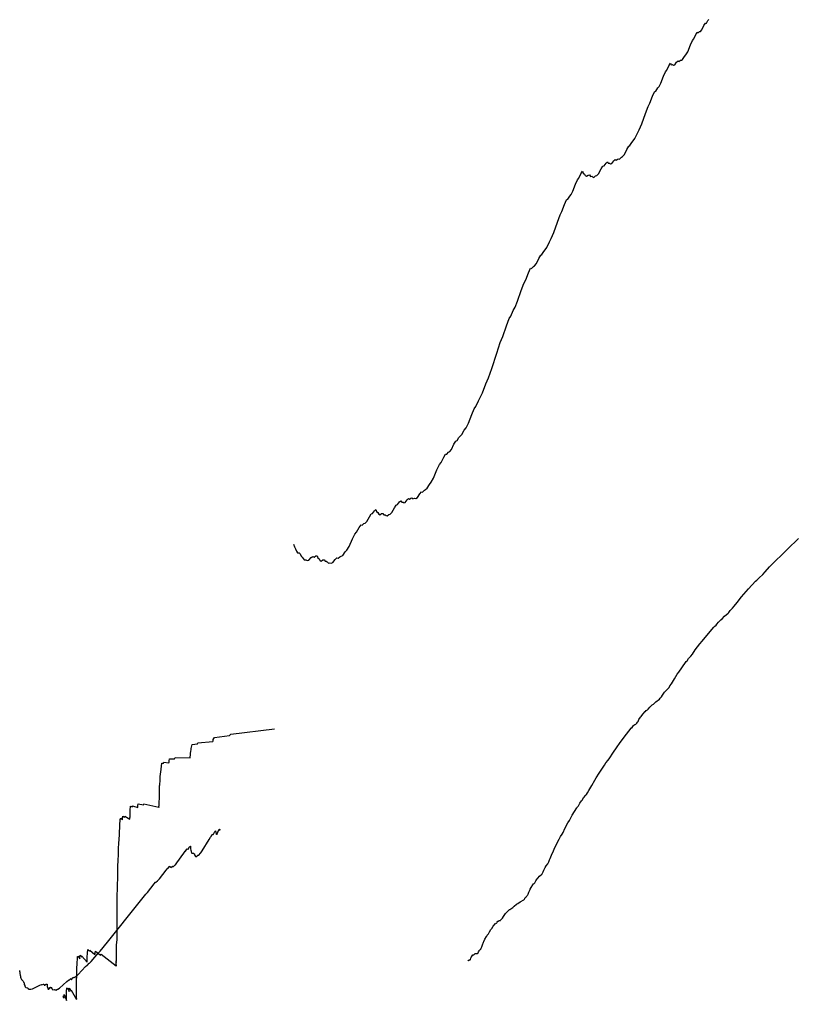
# Model space of a CAD drawing. Header units: metres. Extents: x 0 to 1, y 0 to 1.
# Drawn here: x 0.5624 to 0.6785, y -0.0021 to 0.1442 of the extents above; entities that cross this region are included whole.
import ezdxf

# ---------------------------------------------------------------- set-up
doc = ezdxf.new("R2010")
doc.units = ezdxf.units.M

msp = doc.modelspace()

# ---------------------------------------------------------------- linework, layer by layer
at = {"layer": '2', "color": 0}
for p, q in [((0.664433, 0.143314), (0.664653, 0.143675)), ((0.664653, 0.143675), (0.664805, 0.143704)), ((0.664805, 0.143704), (0.665024, 0.144059)), ((0.665024, 0.144059), (0.665187, 0.144213)), ((0.662919, 0.14133), (0.663215, 0.141972)), ((0.663215, 0.141972), (0.663434, 0.142339)), ((0.663434, 0.142339), (0.663576, 0.142248)), ((0.663576, 0.142248), (0.663781, 0.142432)), ((0.663781, 0.142432), (0.663933, 0.142457)), ((0.663933, 0.142457), (0.664138, 0.14268)), ((0.664138, 0.14268), (0.664433, 0.143314)), ((0.66202, 0.139431), (0.662419, 0.140454)), ((0.662419, 0.140454), (0.662715, 0.141102)), ((0.662715, 0.141102), (0.662919, 0.14133)), ((0.661744, 0.138941), (0.66202, 0.139431)), ((0.659217, 0.137326), (0.659436, 0.137699)), ((0.659436, 0.137699), (0.659569, 0.137494)), ((0.659569, 0.137494), (0.65976, 0.137513)), ((0.65976, 0.137513), (0.659902, 0.137418)), ((0.660093, 0.137476), (0.660369, 0.137874)), ((0.660369, 0.137874), (0.660574, 0.138059)), ((0.660574, 0.138059), (0.660716, 0.137966)), ((0.660716, 0.137966), (0.66092, 0.138146)), ((0.66092, 0.138146), (0.661072, 0.138169)), ((0.661072, 0.138169), (0.661264, 0.138264)), ((0.661264, 0.138264), (0.66154, 0.138716)), ((0.66154, 0.138716), (0.661744, 0.138941)), ((0.658421, 0.135785), (0.658716, 0.136442)), ((0.658716, 0.136442), (0.658921, 0.136675)), ((0.658921, 0.136675), (0.659217, 0.137326)), ((0.659902, 0.137418), (0.660093, 0.137476)), ((0.657746, 0.134254), (0.658022, 0.134752)), ((0.658022, 0.134752), (0.658421, 0.135785)), ((0.656779, 0.132801), (0.657074, 0.133464)), ((0.657074, 0.133464), (0.657265, 0.133564)), ((0.657265, 0.133564), (0.657541, 0.134023)), ((0.657541, 0.134023), (0.657746, 0.134254)), ((0.656104, 0.131256), (0.65638, 0.13176)), ((0.65638, 0.13176), (0.656779, 0.132801)), ((0.655169, 0.12865), (0.655706, 0.13021)), ((0.655706, 0.13021), (0.656104, 0.131256)), ((0.654149, 0.126463), (0.654521, 0.127287)), ((0.654521, 0.127287), (0.654797, 0.127788)), ((0.654797, 0.127788), (0.655169, 0.12865)), ((0.65341, 0.125427), (0.653686, 0.125882)), ((0.653686, 0.125882), (0.653891, 0.12611)), ((0.653891, 0.12611), (0.654149, 0.126463)), ((0.652571, 0.124097), (0.652943, 0.124867)), ((0.652943, 0.124867), (0.653219, 0.125329)), ((0.653219, 0.125329), (0.65341, 0.125427)), ((0.649844, 0.122804), (0.650049, 0.122992)), ((0.650049, 0.122992), (0.650182, 0.122785)), ((0.650706, 0.122758), (0.650982, 0.123151)), ((0.650982, 0.123151), (0.651187, 0.123333)), ((0.651187, 0.123333), (0.651329, 0.123238)), ((0.651329, 0.123238), (0.651534, 0.123414)), ((0.651534, 0.123414), (0.651686, 0.123435)), ((0.651686, 0.123435), (0.651864, 0.123409)), ((0.651864, 0.123409), (0.652122, 0.123686)), ((0.652122, 0.123686), (0.652313, 0.123781)), ((0.652313, 0.123781), (0.652571, 0.124097)), ((0.646097, 0.121235), (0.646316, 0.121615)), ((0.646316, 0.121615), (0.64644, 0.121302)), ((0.648729, 0.121238), (0.649101, 0.121935)), ((0.649101, 0.121935), (0.649377, 0.122342)), ((0.649377, 0.122342), (0.649568, 0.122402)), ((0.649568, 0.122402), (0.649844, 0.122804)), ((0.650182, 0.122785), (0.650373, 0.122801)), ((0.650373, 0.122801), (0.650515, 0.122703)), ((0.650515, 0.122703), (0.650706, 0.122758)), ((0.645301, 0.119673), (0.645596, 0.120337)), ((0.645596, 0.120337), (0.645801, 0.120576)), ((0.645801, 0.120576), (0.646097, 0.121235)), ((0.64644, 0.121302), (0.646618, 0.121165)), ((0.646618, 0.121165), (0.646751, 0.120953)), ((0.646751, 0.120953), (0.646929, 0.120855)), ((0.646929, 0.120855), (0.647187, 0.121028)), ((0.647187, 0.121028), (0.647378, 0.121047)), ((0.647378, 0.121047), (0.647511, 0.120838)), ((0.647511, 0.120838), (0.647702, 0.12085)), ((0.647702, 0.12085), (0.647844, 0.120749)), ((0.647844, 0.120749), (0.648022, 0.120688)), ((0.648022, 0.120688), (0.64828, 0.120915)), ((0.64828, 0.120915), (0.648471, 0.120973)), ((0.648471, 0.120973), (0.648729, 0.121238)), ((0.644626, 0.118123), (0.644902, 0.118628)), ((0.644902, 0.118628), (0.645301, 0.119673)), ((0.643658, 0.116643), (0.643954, 0.117314)), ((0.643954, 0.117314), (0.644145, 0.117419)), ((0.644145, 0.117419), (0.644421, 0.117886)), ((0.644421, 0.117886), (0.644626, 0.118123)), ((0.642984, 0.115079), (0.64326, 0.115591)), ((0.64326, 0.115591), (0.643658, 0.116643)), ((0.642586, 0.114021), (0.642984, 0.115079)), ((0.642049, 0.112447), (0.642586, 0.114021)), ((0.6414, 0.111066), (0.641676, 0.111574)), ((0.641676, 0.111574), (0.642049, 0.112447)), ((0.640566, 0.109638), (0.640771, 0.109872)), ((0.640771, 0.109872), (0.641028, 0.110232)), ((0.641028, 0.110232), (0.6414, 0.111066)), ((0.639451, 0.107821), (0.639823, 0.108602)), ((0.639823, 0.108602), (0.640099, 0.109071)), ((0.640099, 0.109071), (0.64029, 0.109174)), ((0.64029, 0.109174), (0.640566, 0.109638)), ((0.63827, 0.106458), (0.638565, 0.107134)), ((0.638565, 0.107134), (0.638744, 0.107114)), ((0.638744, 0.107114), (0.639002, 0.107398)), ((0.639002, 0.107398), (0.639193, 0.107498)), ((0.639193, 0.107498), (0.639451, 0.107821)), ((0.637595, 0.10488), (0.637871, 0.105397)), ((0.637871, 0.105397), (0.63827, 0.106458)), ((0.637197, 0.103814), (0.637595, 0.10488)), ((0.63666, 0.102229), (0.637197, 0.103814)), ((0.636012, 0.100834), (0.636288, 0.101349)), ((0.636288, 0.101349), (0.63666, 0.102229)), ((0.634984, 0.098556), (0.635382, 0.099628)), ((0.635382, 0.099628), (0.63564, 0.099993)), ((0.63564, 0.099993), (0.636012, 0.100834)), ((0.634447, 0.096963), (0.634984, 0.098556)), ((0.634075, 0.096077), (0.634447, 0.096963)), ((0.633538, 0.094478), (0.634075, 0.096077)), ((0.632814, 0.092175), (0.633538, 0.094478)), ((0.632312, 0.090797), (0.632814, 0.092175)), ((0.63194, 0.089913), (0.632312, 0.090797)), ((0.631439, 0.088575), (0.63194, 0.089913)), ((0.630815, 0.087353), (0.631091, 0.087865)), ((0.631091, 0.087865), (0.631439, 0.088575)), ((0.630186, 0.086152), (0.630443, 0.086515)), ((0.630443, 0.086515), (0.630815, 0.087353)), ((0.629312, 0.084022), (0.629814, 0.085308)), ((0.629814, 0.085308), (0.630186, 0.086152)), ((0.628965, 0.08335), (0.629312, 0.084022)), ((0.627914, 0.081902), (0.628119, 0.082134)), ((0.628119, 0.082134), (0.62836, 0.082355)), ((0.62836, 0.082355), (0.628707, 0.082989)), ((0.628707, 0.082989), (0.628965, 0.08335)), ((0.626799, 0.0801), (0.627171, 0.080876)), ((0.627171, 0.080876), (0.627447, 0.081342)), ((0.627447, 0.081342), (0.627638, 0.081442)), ((0.627638, 0.081442), (0.627914, 0.081902)), ((0.625638, 0.078952), (0.625914, 0.079424)), ((0.625914, 0.079424), (0.626092, 0.079401)), ((0.626092, 0.079401), (0.62635, 0.079682)), ((0.62635, 0.079682), (0.626541, 0.07978)), ((0.626541, 0.07978), (0.626799, 0.0801)), ((0.624636, 0.077054), (0.625008, 0.077843)), ((0.625008, 0.077843), (0.625266, 0.078169)), ((0.625266, 0.078169), (0.625638, 0.078952)), ((0.624134, 0.075841), (0.624636, 0.077054)), ((0.623182, 0.074313), (0.623529, 0.074896)), ((0.623529, 0.074896), (0.623787, 0.075219)), ((0.623787, 0.075219), (0.624134, 0.075841)), ((0.621708, 0.072966), (0.622056, 0.073495)), ((0.622056, 0.073495), (0.622314, 0.073779)), ((0.622314, 0.073779), (0.622492, 0.073753)), ((0.622492, 0.073753), (0.62275, 0.074031)), ((0.62275, 0.074031), (0.622941, 0.074127)), ((0.622941, 0.074127), (0.623182, 0.074313)), ((0.618297, 0.071419), (0.618573, 0.071822)), ((0.618573, 0.071822), (0.618765, 0.071879)), ((0.618765, 0.071879), (0.619041, 0.072276)), ((0.619041, 0.072276), (0.619246, 0.07246)), ((0.619246, 0.07246), (0.619378, 0.072251)), ((0.619378, 0.072251), (0.619569, 0.072264)), ((0.619569, 0.072264), (0.619711, 0.072163)), ((0.619711, 0.072163), (0.619902, 0.072215)), ((0.619902, 0.072215), (0.620178, 0.072604)), ((0.620178, 0.072604), (0.620383, 0.072782)), ((0.620383, 0.072782), (0.620525, 0.072684)), ((0.620525, 0.072684), (0.62073, 0.072857)), ((0.62073, 0.072857), (0.620882, 0.072875)), ((0.620882, 0.072875), (0.621049, 0.072734)), ((0.621049, 0.072734), (0.621289, 0.072844)), ((0.621289, 0.072844), (0.621468, 0.072816)), ((0.621468, 0.072816), (0.621708, 0.072966)), ((0.614564, 0.070078), (0.61484, 0.070489)), ((0.61484, 0.070489), (0.615031, 0.070551)), ((0.615031, 0.070551), (0.615307, 0.070956)), ((0.615307, 0.070956), (0.615512, 0.071147)), ((0.615512, 0.071147), (0.615636, 0.070832)), ((0.615636, 0.070832), (0.615814, 0.070692)), ((0.615814, 0.070692), (0.615947, 0.070478)), ((0.615947, 0.070478), (0.616126, 0.070377)), ((0.616126, 0.070377), (0.616383, 0.070546)), ((0.616383, 0.070546), (0.616575, 0.070561)), ((0.616575, 0.070561), (0.616707, 0.070349)), ((0.616707, 0.070349), (0.616898, 0.070359)), ((0.616898, 0.070359), (0.61704, 0.070256)), ((0.61704, 0.070256), (0.617219, 0.070191)), ((0.617219, 0.070191), (0.617476, 0.070413)), ((0.617476, 0.070413), (0.617668, 0.070468)), ((0.617668, 0.070468), (0.617925, 0.070729)), ((0.617925, 0.070729), (0.618297, 0.071419)), ((0.613031, 0.068461), (0.613307, 0.068877)), ((0.613307, 0.068877), (0.613485, 0.068819)), ((0.613485, 0.068819), (0.613743, 0.069048)), ((0.613743, 0.069048), (0.613934, 0.069108)), ((0.613934, 0.069108), (0.614192, 0.069377)), ((0.614192, 0.069377), (0.614564, 0.070078)), ((0.612029, 0.066762), (0.612401, 0.067477)), ((0.612401, 0.067477), (0.612659, 0.067751)), ((0.612659, 0.067751), (0.613031, 0.068461)), ((0.603261, 0.065981), (0.603377, 0.065566)), ((0.611528, 0.06565), (0.612029, 0.066762)), ((0.676883, 0.065259), (0.67852, 0.066812)), ((0.603377, 0.065566), (0.603543, 0.06528)), ((0.603543, 0.06528), (0.603667, 0.064958)), ((0.603667, 0.064958), (0.603834, 0.064712)), ((0.603834, 0.064712), (0.604074, 0.06467)), ((0.604074, 0.06467), (0.604253, 0.064529)), ((0.604253, 0.064529), (0.604377, 0.06421)), ((0.610575, 0.064312), (0.610922, 0.064825)), ((0.610922, 0.064825), (0.61118, 0.065097)), ((0.61118, 0.065097), (0.611528, 0.06565)), ((0.675831, 0.0642), (0.676883, 0.065259)), ((0.604377, 0.06421), (0.604555, 0.064063)), ((0.604555, 0.064063), (0.604688, 0.063845)), ((0.604688, 0.063845), (0.604854, 0.063635)), ((0.604854, 0.063635), (0.605095, 0.063647)), ((0.605095, 0.063647), (0.605274, 0.063546)), ((0.605274, 0.063546), (0.605514, 0.063596)), ((0.605514, 0.063596), (0.605862, 0.063984)), ((0.605862, 0.063984), (0.60612, 0.064161)), ((0.60612, 0.064161), (0.606298, 0.064062)), ((0.606298, 0.064062), (0.606556, 0.064234)), ((0.606556, 0.064234), (0.606747, 0.064252)), ((0.606747, 0.064252), (0.606871, 0.063935)), ((0.606871, 0.063935), (0.607049, 0.063791)), ((0.607049, 0.063791), (0.607182, 0.063575)), ((0.607182, 0.063575), (0.60736, 0.063471)), ((0.60736, 0.063471), (0.607618, 0.063635)), ((0.607618, 0.063635), (0.607809, 0.063646)), ((0.607809, 0.063646), (0.607942, 0.063433)), ((0.607942, 0.063433), (0.608133, 0.063438)), ((0.608133, 0.063438), (0.608275, 0.063333)), ((0.608275, 0.063333), (0.608442, 0.063158)), ((0.608442, 0.063158), (0.608682, 0.063221)), ((0.608682, 0.063221), (0.608861, 0.063157)), ((0.608861, 0.063157), (0.609102, 0.063258)), ((0.609102, 0.063258), (0.609449, 0.063719)), ((0.609449, 0.063719), (0.609707, 0.063951)), ((0.609707, 0.063951), (0.609885, 0.06389)), ((0.609885, 0.06389), (0.610143, 0.064115)), ((0.610143, 0.064115), (0.610334, 0.064173)), ((0.610334, 0.064173), (0.610575, 0.064312)), ((0.674235, 0.062596), (0.675287, 0.063686)), ((0.675287, 0.063686), (0.675831, 0.0642)), ((0.672664, 0.060983), (0.673209, 0.061475)), ((0.673209, 0.061475), (0.673559, 0.061835)), ((0.673559, 0.061835), (0.674235, 0.062596)), ((0.671081, 0.059302), (0.672133, 0.060445)), ((0.672133, 0.060445), (0.672314, 0.060606)), ((0.672314, 0.060606), (0.672664, 0.060983)), ((0.670405, 0.058508), (0.671081, 0.059302)), ((0.668944, 0.056713), (0.669379, 0.057304)), ((0.669379, 0.057304), (0.670055, 0.05813)), ((0.670055, 0.05813), (0.670405, 0.058508)), ((0.667483, 0.055224), (0.668028, 0.05568)), ((0.668028, 0.05568), (0.668144, 0.055796)), ((0.668144, 0.055796), (0.668369, 0.056085)), ((0.668369, 0.056085), (0.668719, 0.056441)), ((0.668719, 0.056441), (0.668944, 0.056713)), ((0.666378, 0.054028), (0.666602, 0.054336)), ((0.666602, 0.054336), (0.666952, 0.054721)), ((0.666952, 0.054721), (0.667133, 0.05487)), ((0.667133, 0.05487), (0.667483, 0.055224)), ((0.664851, 0.052361), (0.665903, 0.053592)), ((0.665903, 0.053592), (0.665964, 0.053632)), ((0.665964, 0.053632), (0.66608, 0.053775)), ((0.66608, 0.053775), (0.666261, 0.053902)), ((0.666261, 0.053902), (0.666378, 0.054028)), ((0.663825, 0.051103), (0.664175, 0.051509)), ((0.664175, 0.051509), (0.664851, 0.052361)), ((0.662714, 0.049592), (0.663149, 0.05022)), ((0.663149, 0.05022), (0.663825, 0.051103)), ((0.661121, 0.047546), (0.661798, 0.048482)), ((0.661798, 0.048482), (0.661914, 0.048607)), ((0.661914, 0.048607), (0.662139, 0.048915)), ((0.662139, 0.048915), (0.662489, 0.049301)), ((0.662489, 0.049301), (0.662714, 0.049592)), ((0.660462, 0.046576), (0.660687, 0.046884)), ((0.660687, 0.046884), (0.661121, 0.047546)), ((0.659603, 0.045149), (0.659747, 0.045377)), ((0.659747, 0.045377), (0.660027, 0.045883)), ((0.660027, 0.045883), (0.660462, 0.046576)), ((0.658467, 0.043777), (0.658583, 0.04389)), ((0.658583, 0.04389), (0.658808, 0.044175)), ((0.658808, 0.044175), (0.659158, 0.044525)), ((0.659158, 0.044525), (0.659233, 0.044617)), ((0.659233, 0.044617), (0.659378, 0.044862)), ((0.659378, 0.044862), (0.659603, 0.045149)), ((0.656898, 0.042145), (0.657248, 0.042459)), ((0.657248, 0.042459), (0.657793, 0.042855)), ((0.657793, 0.042855), (0.657831, 0.042883)), ((0.657831, 0.042883), (0.657906, 0.043002)), ((0.657906, 0.043002), (0.658023, 0.043095)), ((0.658023, 0.043095), (0.658097, 0.043197)), ((0.658097, 0.043197), (0.658242, 0.043461)), ((0.658242, 0.043461), (0.658467, 0.043777)), ((0.655318, 0.040606), (0.655668, 0.041005)), ((0.655668, 0.041005), (0.655729, 0.041038)), ((0.655729, 0.041038), (0.655845, 0.041167)), ((0.655845, 0.041167), (0.656026, 0.041275)), ((0.656026, 0.041275), (0.656142, 0.041387)), ((0.656142, 0.041387), (0.656367, 0.04167)), ((0.656367, 0.04167), (0.656717, 0.042016)), ((0.656717, 0.042016), (0.656898, 0.042145)), ((0.654533, 0.039416), (0.654607, 0.039528)), ((0.654607, 0.039528), (0.654752, 0.039812)), ((0.654752, 0.039812), (0.654977, 0.04016)), ((0.654977, 0.04016), (0.655093, 0.04029)), ((0.655093, 0.04029), (0.655318, 0.040606)), ((0.593875, 0.037638), (0.600412, 0.038426)), ((0.652544, 0.037178), (0.653596, 0.038558)), ((0.653596, 0.038558), (0.653616, 0.038556)), ((0.653616, 0.038556), (0.653655, 0.038616)), ((0.653655, 0.038616), (0.653715, 0.038615)), ((0.653715, 0.038615), (0.653754, 0.038658)), ((0.653754, 0.038658), (0.653829, 0.038807)), ((0.653829, 0.038807), (0.653945, 0.038945)), ((0.653945, 0.038945), (0.654005, 0.038966)), ((0.654005, 0.038966), (0.654122, 0.039072)), ((0.654122, 0.039072), (0.654303, 0.039144)), ((0.654303, 0.039144), (0.654341, 0.039177)), ((0.654341, 0.039177), (0.654416, 0.039307)), ((0.654416, 0.039307), (0.654533, 0.039416)), ((0.59122, 0.036556), (0.59128, 0.036667)), ((0.59128, 0.036667), (0.591284, 0.03685)), ((0.591284, 0.03685), (0.591458, 0.037172)), ((0.591458, 0.037172), (0.593701, 0.037442)), ((0.593701, 0.037442), (0.593875, 0.037638)), ((0.651868, 0.03623), (0.652544, 0.037178)), ((0.587909, 0.035091), (0.587968, 0.035306)), ((0.587968, 0.035306), (0.587973, 0.035498)), ((0.587973, 0.035498), (0.588147, 0.036128)), ((0.588147, 0.036128), (0.588917, 0.036191)), ((0.588917, 0.036191), (0.588977, 0.03637)), ((0.588977, 0.03637), (0.59122, 0.036556)), ((0.650842, 0.034795), (0.651518, 0.035774)), ((0.651518, 0.035774), (0.651868, 0.03623)), ((0.584687, 0.033495), (0.584688, 0.033678)), ((0.584688, 0.033678), (0.584748, 0.033978)), ((0.584748, 0.033978), (0.585518, 0.033971)), ((0.585518, 0.033971), (0.585577, 0.034145)), ((0.585577, 0.034145), (0.587821, 0.034127)), ((0.587821, 0.034127), (0.587841, 0.034171)), ((0.587841, 0.034171), (0.587843, 0.034349)), ((0.587843, 0.034349), (0.587902, 0.034481)), ((0.587902, 0.034481), (0.587904, 0.03459)), ((0.587904, 0.034773), (0.587909, 0.035091)), ((0.587904, 0.03459), (0.587904, 0.034773)), ((0.649832, 0.033347), (0.650182, 0.033782)), ((0.650182, 0.033782), (0.650407, 0.034105)), ((0.650407, 0.034105), (0.650842, 0.034795)), ((0.583438, 0.031964), (0.583612, 0.033343)), ((0.583612, 0.033343), (0.583876, 0.033311)), ((0.583876, 0.033311), (0.583896, 0.033483)), ((0.583896, 0.033483), (0.584666, 0.033392)), ((0.584666, 0.033392), (0.584687, 0.033495)), ((0.648814, 0.031833), (0.64949, 0.032865)), ((0.64949, 0.032865), (0.649607, 0.033007)), ((0.649607, 0.033007), (0.649832, 0.033347)), ((0.583367, 0.030643), (0.583369, 0.030758)), ((0.583369, 0.030942), (0.583373, 0.03128)), ((0.583369, 0.030758), (0.583369, 0.030942)), ((0.583373, 0.03128), (0.583433, 0.031752)), ((0.583433, 0.031752), (0.583438, 0.031964)), ((0.64772, 0.030014), (0.648154, 0.030769)), ((0.648154, 0.030769), (0.648379, 0.03111)), ((0.648379, 0.03111), (0.648814, 0.031833)), ((0.58328, 0.029099), (0.583281, 0.029291)), ((0.583281, 0.029291), (0.583285, 0.029936)), ((0.583285, 0.029936), (0.583306, 0.030069)), ((0.583306, 0.030069), (0.583307, 0.030254)), ((0.583307, 0.030254), (0.583367, 0.030643)), ((0.647295, 0.029221), (0.64744, 0.029469)), ((0.64744, 0.029469), (0.64772, 0.030014)), ((0.583217, 0.027722), (0.583276, 0.027906)), ((0.583276, 0.027906), (0.583277, 0.027952)), ((0.583277, 0.028131), (0.583279, 0.028268)), ((0.583277, 0.027952), (0.583277, 0.028131)), ((0.583279, 0.028878), (0.58328, 0.029099)), ((0.583279, 0.028559), (0.583279, 0.028878)), ((0.583279, 0.028376), (0.583279, 0.028559)), ((0.583279, 0.028268), (0.583279, 0.028376)), ((0.64616, 0.027687), (0.646276, 0.027817)), ((0.646276, 0.027817), (0.646501, 0.028134)), ((0.646501, 0.028134), (0.646851, 0.028533)), ((0.646851, 0.028533), (0.646926, 0.028636)), ((0.646926, 0.028636), (0.64707, 0.028901)), ((0.64707, 0.028901), (0.647295, 0.029221)), ((0.578896, 0.026298), (0.578956, 0.026893)), ((0.578956, 0.026893), (0.57922, 0.026802)), ((0.57922, 0.026802), (0.57924, 0.02697)), ((0.57924, 0.02697), (0.58001, 0.026708)), ((0.58001, 0.026708), (0.58003, 0.026806)), ((0.58003, 0.026806), (0.580032, 0.026988)), ((0.580032, 0.026988), (0.580092, 0.027276)), ((0.580092, 0.027276), (0.580862, 0.027098)), ((0.580862, 0.027098), (0.580921, 0.027259)), ((0.580921, 0.027259), (0.583164, 0.026742)), ((0.583164, 0.026742), (0.583171, 0.026734)), ((0.583171, 0.026734), (0.583172, 0.026908)), ((0.583172, 0.026908), (0.583193, 0.026887)), ((0.583193, 0.027174), (0.583195, 0.02748)), ((0.583193, 0.026991), (0.583193, 0.027174)), ((0.583193, 0.026887), (0.583193, 0.026991)), ((0.583195, 0.02748), (0.583215, 0.027542)), ((0.583215, 0.027542), (0.583217, 0.027722)), ((0.644809, 0.025549), (0.645485, 0.026669)), ((0.645485, 0.026669), (0.645524, 0.026702)), ((0.645524, 0.026702), (0.645599, 0.026833)), ((0.645599, 0.026833), (0.645715, 0.026941)), ((0.645715, 0.026941), (0.64579, 0.027054)), ((0.64579, 0.027054), (0.645935, 0.027338)), ((0.645935, 0.027338), (0.64616, 0.027687)), ((0.577225, 0.021812), (0.577399, 0.025014)), ((0.577399, 0.025014), (0.57749, 0.024929)), ((0.57749, 0.024929), (0.577497, 0.025097)), ((0.577497, 0.025097), (0.577761, 0.024853)), ((0.577761, 0.024853), (0.577768, 0.024951)), ((0.577768, 0.024951), (0.577769, 0.025134)), ((0.577769, 0.025134), (0.577789, 0.025422)), ((0.577789, 0.025422), (0.578053, 0.025262)), ((0.578053, 0.025262), (0.578074, 0.025424)), ((0.578074, 0.025424), (0.578844, 0.024957)), ((0.578844, 0.024957), (0.578851, 0.024998)), ((0.578851, 0.025175), (0.578872, 0.025295)), ((0.578851, 0.024998), (0.578851, 0.025175)), ((0.578872, 0.025586), (0.578874, 0.025903)), ((0.578872, 0.025403), (0.578872, 0.025586)), ((0.578872, 0.025295), (0.578872, 0.025403)), ((0.578874, 0.025903), (0.578894, 0.026107)), ((0.578894, 0.026107), (0.578896, 0.026298)), ((0.644374, 0.024768), (0.644809, 0.025549)), ((0.592132, 0.023345), (0.592179, 0.023461)), ((0.592179, 0.023461), (0.592189, 0.02347)), ((0.592189, 0.02347), (0.592191, 0.023395)), ((0.592215, 0.023281), (0.592262, 0.023445)), ((0.592262, 0.023445), (0.592271, 0.023464)), ((0.592271, 0.023464), (0.592274, 0.023412)), ((0.592274, 0.023412), (0.592284, 0.023451)), ((0.592284, 0.023451), (0.592286, 0.023444)), ((0.643435, 0.023005), (0.643714, 0.023587)), ((0.643714, 0.023587), (0.644149, 0.024398)), ((0.644149, 0.024398), (0.644374, 0.024768)), ((0.589636, 0.020271), (0.590647, 0.021959)), ((0.590647, 0.021959), (0.590863, 0.022305)), ((0.590863, 0.022305), (0.590913, 0.022329)), ((0.590913, 0.022329), (0.59113, 0.022695)), ((0.59113, 0.022695), (0.591177, 0.022757)), ((0.591177, 0.022757), (0.591188, 0.022695)), ((0.591188, 0.022695), (0.591239, 0.022692)), ((0.591239, 0.022692), (0.591249, 0.022675)), ((0.591249, 0.022675), (0.5913, 0.02271)), ((0.5913, 0.02271), (0.591516, 0.023123)), ((0.591516, 0.023123), (0.591563, 0.023196)), ((0.591563, 0.023196), (0.591574, 0.023156)), ((0.591574, 0.023156), (0.59162, 0.023249)), ((0.59162, 0.023249), (0.59163, 0.023253)), ((0.59163, 0.023253), (0.591633, 0.023165)), ((0.591633, 0.023165), (0.591644, 0.02305)), ((0.591644, 0.02305), (0.591647, 0.023009)), ((0.591647, 0.023009), (0.591659, 0.022933)), ((0.591659, 0.022933), (0.591709, 0.022866)), ((0.591709, 0.022866), (0.59172, 0.022836)), ((0.59172, 0.022836), (0.591722, 0.022773)), ((0.591722, 0.022773), (0.591733, 0.022763)), ((0.591733, 0.022763), (0.591735, 0.022744)), ((0.591735, 0.022744), (0.591747, 0.022688)), ((0.591747, 0.022688), (0.591797, 0.02271)), ((0.591797, 0.02271), (0.591808, 0.022699)), ((0.591808, 0.022699), (0.591858, 0.022759)), ((0.591858, 0.022759), (0.592075, 0.023283)), ((0.592075, 0.023283), (0.592121, 0.023379)), ((0.592121, 0.023379), (0.592132, 0.023345)), ((0.592191, 0.023395), (0.592202, 0.023333)), ((0.592202, 0.023333), (0.592204, 0.023304)), ((0.592204, 0.023304), (0.592215, 0.023281)), ((0.642411, 0.021127), (0.642846, 0.021991)), ((0.642846, 0.021991), (0.642921, 0.022104)), ((0.642921, 0.022104), (0.643065, 0.022389)), ((0.643065, 0.022389), (0.64329, 0.022737)), ((0.64329, 0.022737), (0.643435, 0.023005)), ((0.577161, 0.020453), (0.577221, 0.021552)), ((0.577221, 0.021552), (0.577225, 0.021812)), ((0.587142, 0.020186), (0.587359, 0.020498)), ((0.587359, 0.020498), (0.587405, 0.020548)), ((0.587405, 0.020548), (0.587417, 0.020484)), ((0.587417, 0.020484), (0.587467, 0.020468)), ((0.587528, 0.020471), (0.587745, 0.02083)), ((0.587745, 0.02083), (0.587791, 0.020891)), ((0.587791, 0.020891), (0.587802, 0.020849)), ((0.587802, 0.020849), (0.587849, 0.02093)), ((0.587849, 0.02093), (0.587859, 0.020931)), ((0.587859, 0.020931), (0.587862, 0.020837)), ((0.587862, 0.020837), (0.587874, 0.020694)), ((0.587874, 0.020694), (0.587877, 0.020647)), ((0.587877, 0.020647), (0.58789, 0.020542)), ((0.58789, 0.020542), (0.587944, 0.020354)), ((0.641987, 0.020226), (0.642131, 0.020511)), ((0.642131, 0.020511), (0.642411, 0.021127)), ((0.577095, 0.018736), (0.577155, 0.01975)), ((0.577155, 0.01975), (0.577156, 0.019882)), ((0.577156, 0.020067), (0.577161, 0.020453)), ((0.577156, 0.019882), (0.577156, 0.020067)), ((0.585865, 0.018448), (0.586875, 0.019883)), ((0.586875, 0.019883), (0.587092, 0.020174)), ((0.587092, 0.020174), (0.587142, 0.020186)), ((0.587467, 0.020468), (0.587478, 0.020448)), ((0.587478, 0.020448), (0.587528, 0.020471)), ((0.587944, 0.020354), (0.587956, 0.020297)), ((0.587956, 0.020297), (0.587959, 0.020228)), ((0.587959, 0.020228), (0.58797, 0.020192)), ((0.58797, 0.020192), (0.587973, 0.020168)), ((0.587973, 0.020168), (0.587986, 0.020084)), ((0.587986, 0.020084), (0.58804, 0.019984)), ((0.58804, 0.019984), (0.588052, 0.019946)), ((0.588052, 0.019946), (0.588106, 0.019885)), ((0.588106, 0.019885), (0.588341, 0.019885)), ((0.588341, 0.019885), (0.588392, 0.019869)), ((0.588392, 0.019869), (0.588403, 0.019809)), ((0.588403, 0.019809), (0.588454, 0.019813)), ((0.588454, 0.019813), (0.588464, 0.019798)), ((0.588464, 0.019798), (0.588467, 0.019716)), ((0.588467, 0.019716), (0.588479, 0.019629)), ((0.588479, 0.019629), (0.588481, 0.019594)), ((0.588481, 0.019594), (0.588493, 0.019545)), ((0.588493, 0.019545), (0.588543, 0.019597)), ((0.588543, 0.019597), (0.588554, 0.019592)), ((0.588554, 0.019592), (0.588557, 0.019534)), ((0.588557, 0.019534), (0.588567, 0.01955)), ((0.588567, 0.01955), (0.58857, 0.019537)), ((0.58857, 0.019537), (0.588582, 0.019464)), ((0.588582, 0.019464), (0.588637, 0.019412)), ((0.588637, 0.019412), (0.588649, 0.019384)), ((0.588649, 0.019384), (0.588703, 0.01937)), ((0.588703, 0.01937), (0.588938, 0.019575)), ((0.588938, 0.019575), (0.588988, 0.019602)), ((0.588988, 0.019602), (0.589, 0.019552)), ((0.589, 0.019552), (0.58905, 0.0196)), ((0.58905, 0.0196), (0.589061, 0.019594)), ((0.589061, 0.019594), (0.589116, 0.019601)), ((0.589116, 0.019601), (0.589351, 0.019894)), ((0.589351, 0.019894), (0.589401, 0.01994)), ((0.589401, 0.01994), (0.589636, 0.020271)), ((0.641434, 0.01889), (0.641527, 0.019103)), ((0.641527, 0.019103), (0.641707, 0.019579)), ((0.641707, 0.019579), (0.641987, 0.020226)), ((0.577068, 0.017492), (0.577073, 0.018187)), ((0.577073, 0.018187), (0.577093, 0.018534)), ((0.577093, 0.018534), (0.577095, 0.018736)), ((0.584268, 0.017372), (0.584485, 0.01764)), ((0.584485, 0.01764), (0.584535, 0.017646)), ((0.584535, 0.017646), (0.584752, 0.017935)), ((0.584752, 0.017935), (0.584798, 0.01798)), ((0.584798, 0.01798), (0.584811, 0.017904)), ((0.584811, 0.017904), (0.584866, 0.017838)), ((0.584866, 0.017838), (0.584877, 0.017808)), ((0.584877, 0.017808), (0.584932, 0.01778)), ((0.584932, 0.01778), (0.585167, 0.017926)), ((0.585167, 0.017926), (0.585217, 0.017941)), ((0.585217, 0.017941), (0.585229, 0.017888)), ((0.585229, 0.017888), (0.585279, 0.017923)), ((0.585279, 0.017923), (0.58529, 0.017915)), ((0.58529, 0.017915), (0.585345, 0.017908)), ((0.585345, 0.017908), (0.585579, 0.018142)), ((0.585579, 0.018142), (0.58563, 0.018176)), ((0.58563, 0.018176), (0.585865, 0.018448)), ((0.64056, 0.017345), (0.640704, 0.017637)), ((0.640704, 0.017637), (0.640779, 0.017739)), ((0.640779, 0.017739), (0.640924, 0.018)), ((0.640924, 0.018), (0.641149, 0.018312)), ((0.641149, 0.018312), (0.641197, 0.018397)), ((0.641197, 0.018397), (0.64129, 0.018627)), ((0.64129, 0.018627), (0.641434, 0.01889)), ((0.577064, 0.016065), (0.577065, 0.016117)), ((0.577065, 0.016296), (0.577066, 0.01645)), ((0.577065, 0.016117), (0.577065, 0.016296)), ((0.577066, 0.017062), (0.577068, 0.017299)), ((0.577066, 0.016742), (0.577066, 0.017062)), ((0.577066, 0.016559), (0.577066, 0.016742)), ((0.577066, 0.01645), (0.577066, 0.016559)), ((0.577068, 0.017299), (0.577068, 0.017492)), ((0.583258, 0.016047), (0.584268, 0.017372)), ((0.63958, 0.016061), (0.639696, 0.016171)), ((0.639696, 0.016171), (0.639921, 0.016448)), ((0.639921, 0.016448), (0.640271, 0.016787)), ((0.640271, 0.016787), (0.640296, 0.016811)), ((0.640296, 0.016811), (0.640344, 0.016922)), ((0.640344, 0.016922), (0.640419, 0.017002)), ((0.640419, 0.017002), (0.640467, 0.017097)), ((0.640467, 0.017097), (0.64056, 0.017345)), ((0.576981, 0.014459), (0.576982, 0.014782)), ((0.576982, 0.014782), (0.577003, 0.015059)), ((0.577003, 0.015059), (0.577004, 0.015256)), ((0.577004, 0.015256), (0.577064, 0.016065)), ((0.581456, 0.01404), (0.582467, 0.015318)), ((0.582467, 0.015318), (0.582683, 0.015576)), ((0.582683, 0.015576), (0.582738, 0.015563)), ((0.582738, 0.015563), (0.582973, 0.015772)), ((0.582973, 0.015772), (0.583023, 0.0158)), ((0.583023, 0.0158), (0.583258, 0.016047)), ((0.638536, 0.014506), (0.63868, 0.014799)), ((0.63868, 0.014799), (0.638905, 0.01516)), ((0.638905, 0.01516), (0.638944, 0.015187)), ((0.638944, 0.015187), (0.639019, 0.015304)), ((0.639019, 0.015304), (0.639135, 0.015393)), ((0.639135, 0.015393), (0.63921, 0.015493)), ((0.63921, 0.015493), (0.639355, 0.015752)), ((0.639355, 0.015752), (0.63958, 0.016061)), ((0.576947, 0.012284), (0.576952, 0.013727)), ((0.576952, 0.013727), (0.576959, 0.013793)), ((0.576959, 0.013793), (0.57696, 0.013973)), ((0.57696, 0.013973), (0.57698, 0.014166)), ((0.57698, 0.014166), (0.576981, 0.014276)), ((0.576981, 0.014276), (0.576981, 0.014459)), ((0.58021, 0.012547), (0.581221, 0.013804)), ((0.581221, 0.013804), (0.581456, 0.01404)), ((0.637722, 0.013157), (0.637797, 0.013282)), ((0.637797, 0.013282), (0.637836, 0.013297)), ((0.637836, 0.013297), (0.637911, 0.013391)), ((0.637911, 0.013391), (0.638027, 0.013443)), ((0.638027, 0.013443), (0.638052, 0.013473)), ((0.638052, 0.013473), (0.6381, 0.013595)), ((0.6381, 0.013595), (0.638175, 0.013691)), ((0.638175, 0.013691), (0.638223, 0.013796)), ((0.638223, 0.013796), (0.638316, 0.014065)), ((0.638316, 0.014065), (0.638461, 0.014389)), ((0.638461, 0.014389), (0.638536, 0.014506)), ((0.575495, 0.006606), (0.58021, 0.012547)), ((0.576946, 0.011576), (0.576947, 0.012071)), ((0.576947, 0.012071), (0.576947, 0.012284)), ((0.635806, 0.011686), (0.635923, 0.011776)), ((0.635923, 0.011776), (0.636148, 0.012016)), ((0.636148, 0.012016), (0.636498, 0.012296)), ((0.636498, 0.012296), (0.636679, 0.012391)), ((0.636679, 0.012391), (0.637029, 0.01264)), ((0.637029, 0.01264), (0.637573, 0.012933)), ((0.637573, 0.012933), (0.637586, 0.012928)), ((0.637586, 0.012928), (0.637611, 0.012984)), ((0.637611, 0.012984), (0.637649, 0.012977)), ((0.637649, 0.012977), (0.637674, 0.013016)), ((0.637674, 0.013016), (0.637722, 0.013157)), ((0.576943, 0.0102), (0.576944, 0.010341)), ((0.576944, 0.010526), (0.576945, 0.010937)), ((0.576944, 0.010341), (0.576944, 0.010526)), ((0.576945, 0.011237), (0.576946, 0.011576)), ((0.576945, 0.011053), (0.576945, 0.011237)), ((0.576945, 0.010937), (0.576945, 0.011053)), ((0.634388, 0.010207), (0.634533, 0.010463)), ((0.634533, 0.010463), (0.634757, 0.010769)), ((0.634757, 0.010769), (0.634874, 0.010877)), ((0.634874, 0.010877), (0.635099, 0.011151)), ((0.635099, 0.011151), (0.635449, 0.011483)), ((0.635449, 0.011483), (0.635509, 0.011505)), ((0.635509, 0.011505), (0.635625, 0.011612)), ((0.635625, 0.011612), (0.635806, 0.011686)), ((0.576943, 0.009553), (0.576943, 0.0102)), ((0.576943, 0.009361), (0.576943, 0.009553)), ((0.576943, 0.009139), (0.576943, 0.009361)), ((0.576943, 0.008821), (0.576943, 0.009139)), ((0.576943, 0.008638), (0.576943, 0.008821)), ((0.632802, 0.008676), (0.633027, 0.009007)), ((0.633027, 0.009007), (0.633377, 0.009427)), ((0.633377, 0.009427), (0.633397, 0.009421)), ((0.633397, 0.009421), (0.633435, 0.009474)), ((0.633435, 0.009474), (0.633496, 0.009462)), ((0.633496, 0.009462), (0.633534, 0.009498)), ((0.633534, 0.009498), (0.633609, 0.009633)), ((0.633609, 0.009633), (0.633725, 0.009748)), ((0.633725, 0.009748), (0.633786, 0.009758)), ((0.633786, 0.009758), (0.633902, 0.009842)), ((0.633902, 0.009842), (0.634083, 0.009879)), ((0.634083, 0.009879), (0.634122, 0.009906)), ((0.634122, 0.009906), (0.634197, 0.010022)), ((0.634197, 0.010022), (0.634313, 0.010108)), ((0.634313, 0.010108), (0.634388, 0.010207)), ((0.576941, 0.007961), (0.576943, 0.008166)), ((0.576941, 0.00778), (0.576941, 0.007961)), ((0.576941, 0.00771), (0.576941, 0.00778)), ((0.576941, 0.007404), (0.576941, 0.00771)), ((0.576941, 0.007221), (0.576941, 0.007404)), ((0.576943, 0.008529), (0.576943, 0.008638)), ((0.576943, 0.008391), (0.576943, 0.008529)), ((0.576943, 0.008213), (0.576943, 0.008391)), ((0.576943, 0.008166), (0.576943, 0.008213)), ((0.631786, 0.007064), (0.632011, 0.007478)), ((0.632011, 0.007478), (0.63205, 0.007514)), ((0.63205, 0.007514), (0.632124, 0.007649)), ((0.632124, 0.007649), (0.632241, 0.007765)), ((0.632241, 0.007765), (0.632316, 0.007883)), ((0.632316, 0.007883), (0.63246, 0.008176)), ((0.63246, 0.008176), (0.632685, 0.008538)), ((0.632685, 0.008538), (0.632802, 0.008676)), ((0.5744, 0.005287), (0.575495, 0.006606)), ((0.576856, 0.005763), (0.576857, 0.005868)), ((0.576857, 0.006051), (0.576858, 0.006361)), ((0.576857, 0.005868), (0.576857, 0.006051)), ((0.576858, 0.006361), (0.576879, 0.006467)), ((0.576879, 0.006467), (0.57688, 0.00665)), ((0.57688, 0.00665), (0.57694, 0.006961)), ((0.57694, 0.006956), (0.57694, 0.00713)), ((0.57694, 0.00713), (0.576941, 0.007116)), ((0.57694, 0.006961), (0.57694, 0.006956)), ((0.576941, 0.007116), (0.576941, 0.007221)), ((0.631281, 0.005836), (0.631329, 0.005953)), ((0.631329, 0.005953), (0.631422, 0.006243)), ((0.631422, 0.006243), (0.631567, 0.006601)), ((0.631567, 0.006601), (0.631641, 0.006737)), ((0.631641, 0.006737), (0.631786, 0.007064)), ((0.570962, 0.00318), (0.571021, 0.004492)), ((0.571021, 0.004492), (0.571112, 0.004359)), ((0.571112, 0.004359), (0.571119, 0.004523)), ((0.571119, 0.004523), (0.571383, 0.004136)), ((0.57139, 0.004231), (0.571391, 0.004413)), ((0.571391, 0.004413), (0.571411, 0.00469)), ((0.571411, 0.00469), (0.571675, 0.004387)), ((0.571675, 0.004387), (0.571696, 0.004538)), ((0.571696, 0.004538), (0.572466, 0.003655)), ((0.572494, 0.004269), (0.572496, 0.004585)), ((0.572496, 0.004585), (0.572516, 0.004778)), ((0.572516, 0.004778), (0.572518, 0.004967)), ((0.572518, 0.004967), (0.572578, 0.00553)), ((0.572578, 0.00553), (0.572842, 0.005297)), ((0.572842, 0.005297), (0.572862, 0.005454)), ((0.572862, 0.005454), (0.573632, 0.004776)), ((0.573069, 0.003747), (0.574165, 0.005029)), ((0.573632, 0.004776), (0.573653, 0.004863)), ((0.573653, 0.004863), (0.573654, 0.005044)), ((0.573654, 0.005044), (0.573714, 0.005299)), ((0.573714, 0.005299), (0.574484, 0.004705)), ((0.574165, 0.005029), (0.5744, 0.005287)), ((0.574484, 0.004705), (0.574543, 0.004834)), ((0.574543, 0.004834), (0.576787, 0.003104)), ((0.576826, 0.004941), (0.576828, 0.005558)), ((0.576826, 0.00475), (0.576826, 0.004941)), ((0.576826, 0.004538), (0.576826, 0.00475)), ((0.576826, 0.004221), (0.576826, 0.004538)), ((0.576828, 0.005558), (0.576835, 0.005565)), ((0.576835, 0.005565), (0.576836, 0.00574)), ((0.576836, 0.00574), (0.576856, 0.005763)), ((0.629667, 0.004234), (0.629742, 0.004409)), ((0.629742, 0.004409), (0.629781, 0.004449)), ((0.629781, 0.004449), (0.629856, 0.004592)), ((0.629856, 0.004592), (0.629972, 0.004721)), ((0.629972, 0.004721), (0.629992, 0.004708)), ((0.629992, 0.004708), (0.630031, 0.004748)), ((0.630031, 0.004748), (0.630091, 0.004716)), ((0.630091, 0.004716), (0.63013, 0.004738)), ((0.63013, 0.004738), (0.630205, 0.004848)), ((0.630205, 0.004848), (0.630321, 0.004924)), ((0.630321, 0.004924), (0.630381, 0.004914)), ((0.630381, 0.004914), (0.630498, 0.004959)), ((0.630498, 0.004959), (0.630679, 0.004936)), ((0.630679, 0.004936), (0.630692, 0.004934)), ((0.630692, 0.004934), (0.630717, 0.004996)), ((0.630717, 0.004996), (0.630755, 0.004998)), ((0.630755, 0.004998), (0.63078, 0.005043)), ((0.63078, 0.005043), (0.630828, 0.005195)), ((0.630828, 0.005195), (0.630903, 0.005338)), ((0.630903, 0.005338), (0.630942, 0.005362)), ((0.630942, 0.005362), (0.631017, 0.005474)), ((0.631017, 0.005474), (0.631133, 0.005554)), ((0.631133, 0.005554), (0.631158, 0.005589)), ((0.631158, 0.005589), (0.631206, 0.005722)), ((0.631206, 0.005722), (0.631281, 0.005836)), ((0.57094, 0.002521), (0.57096, 0.002971)), ((0.57096, 0.002971), (0.570962, 0.00318)), ((0.571145, 0.00178), (0.57224, 0.002973)), ((0.571383, 0.004136), (0.57139, 0.004231)), ((0.57224, 0.002973), (0.572475, 0.003212)), ((0.572466, 0.003655), (0.572473, 0.003692)), ((0.572473, 0.003869), (0.572494, 0.003978)), ((0.572473, 0.003692), (0.572473, 0.003869)), ((0.572475, 0.003212), (0.57253, 0.003212)), ((0.572494, 0.004086), (0.572494, 0.004269)), ((0.572494, 0.003978), (0.572494, 0.004086)), ((0.57253, 0.003212), (0.572764, 0.003471)), ((0.572764, 0.003471), (0.572815, 0.003511)), ((0.572815, 0.003511), (0.573069, 0.003747)), ((0.576787, 0.003104), (0.576789, 0.003053)), ((0.576789, 0.003053), (0.576789, 0.003224)), ((0.576789, 0.003224), (0.576796, 0.003077)), ((0.576796, 0.003361), (0.576797, 0.003657)), ((0.576796, 0.003178), (0.576796, 0.003361)), ((0.576796, 0.003077), (0.576796, 0.003178)), ((0.576797, 0.003657), (0.576804, 0.003594)), ((0.576804, 0.003594), (0.576805, 0.003763)), ((0.576805, 0.003763), (0.576825, 0.003581)), ((0.576825, 0.003802), (0.576826, 0.003929)), ((0.576825, 0.003624), (0.576825, 0.003802)), ((0.576825, 0.003581), (0.576825, 0.003624)), ((0.576826, 0.004038), (0.576826, 0.004221)), ((0.576826, 0.003929), (0.576826, 0.004038)), ((0.629283, 0.00387), (0.62929, 0.003852)), ((0.62929, 0.003852), (0.629303, 0.003882)), ((0.629303, 0.003882), (0.629323, 0.003836)), ((0.629323, 0.003836), (0.629335, 0.003849)), ((0.629335, 0.003849), (0.62936, 0.00394)), ((0.62936, 0.00394), (0.629399, 0.003988)), ((0.629399, 0.003988), (0.629419, 0.003963)), ((0.629419, 0.003963), (0.629458, 0.003979)), ((0.629458, 0.003979), (0.629518, 0.003911)), ((0.629518, 0.003911), (0.629531, 0.003915)), ((0.629531, 0.003915), (0.629556, 0.003988)), ((0.629556, 0.003988), (0.629594, 0.004006)), ((0.629594, 0.004006), (0.629619, 0.004062)), ((0.629619, 0.004062), (0.629667, 0.004234)), ((0.562405, 0.0024), (0.562408, 0.002302)), ((0.562408, 0.002302), (0.562421, 0.002145)), ((0.562421, 0.002145), (0.562424, 0.002094)), ((0.562424, 0.002094), (0.562438, 0.001975)), ((0.562438, 0.001975), (0.562497, 0.001724)), ((0.562497, 0.001724), (0.56251, 0.001653)), ((0.56251, 0.001653), (0.562513, 0.001581)), ((0.562513, 0.001581), (0.562526, 0.001531)), ((0.562526, 0.001531), (0.562528, 0.001504)), ((0.562528, 0.001504), (0.562542, 0.001406)), ((0.570581, 0.001365), (0.570835, 0.001543)), ((0.570835, 0.001543), (0.57089, 0.001564)), ((0.57089, 0.001564), (0.571145, 0.00178)), ((0.570916, 0.001337), (0.570917, 0.001521)), ((0.570917, 0.001521), (0.570937, 0.001887)), ((0.570937, 0.001887), (0.570938, 0.002002)), ((0.570938, 0.002185), (0.57094, 0.002521)), ((0.570938, 0.002002), (0.570938, 0.002185)), ((0.562542, 0.001406), (0.562601, 0.001243)), ((0.562601, 0.001243), (0.562614, 0.001192)), ((0.562614, 0.001192), (0.562673, 0.001068)), ((0.562673, 0.001068), (0.562928, 0.000795)), ((0.562928, 0.000795), (0.562982, 0.000721)), ((0.562982, 0.000721), (0.562995, 0.000647)), ((0.562995, 0.000647), (0.56305, 0.000593)), ((0.56305, 0.000593), (0.563061, 0.000565)), ((0.563061, 0.000565), (0.563064, 0.000481)), ((0.563064, 0.000481), (0.563077, 0.00038)), ((0.563077, 0.00038), (0.56308, 0.000342)), ((0.56308, 0.000342), (0.563092, 0.000279)), ((0.563092, 0.000279), (0.563147, 0.000273)), ((0.563147, 0.000273), (0.563159, 0.000255)), ((0.563159, 0.000255), (0.563161, 0.000195)), ((0.563161, 0.000195), (0.563173, 0.000198)), ((0.563173, 0.000198), (0.563175, 0.000182)), ((0.563175, 0.000182), (0.563189, 0.000094)), ((0.563189, 0.000094), (0.563248, -0.000021)), ((0.564331, -0.000317), (0.565427, 0.0002)), ((0.565427, 0.0002), (0.565662, 0.000295)), ((0.565662, 0.000295), (0.565716, 0.000261)), ((0.565716, 0.000261), (0.565951, 0.000376)), ((0.565951, 0.000376), (0.566001, 0.000384)), ((0.566001, 0.000384), (0.566014, 0.000309)), ((0.566014, 0.000309), (0.566069, 0.000247)), ((0.566069, 0.000247), (0.56608, 0.000218)), ((0.56608, 0.000218), (0.566135, 0.000195)), ((0.566135, 0.000195), (0.56637, 0.000357)), ((0.56637, 0.000357), (0.56642, 0.000376)), ((0.56642, 0.000376), (0.566432, 0.000324)), ((0.566432, 0.000324), (0.566482, 0.000363)), ((0.566482, 0.000363), (0.566493, 0.000355)), ((0.566493, 0.000355), (0.566496, 0.000265)), ((0.566496, 0.000265), (0.566509, 0.000136)), ((0.566509, 0.000136), (0.566511, 0.000092)), ((0.566511, 0.000092), (0.566524, 0.000002)), ((0.566524, 0.000002), (0.566579, -0.000123)), ((0.56836, -0.000217), (0.569455, 0.000772)), ((0.569455, 0.000772), (0.56969, 0.000967)), ((0.56969, 0.000967), (0.569745, 0.000956)), ((0.569745, 0.000956), (0.56998, 0.001172)), ((0.56998, 0.001172), (0.57003, 0.001202)), ((0.57003, 0.001202), (0.570043, 0.001133)), ((0.570043, 0.001133), (0.570097, 0.001094)), ((0.570097, 0.001094), (0.570109, 0.00107)), ((0.570109, 0.00107), (0.570164, 0.00107)), ((0.570164, 0.00107), (0.570398, 0.001334)), ((0.570398, 0.001334), (0.570449, 0.001374)), ((0.570449, 0.001374), (0.57046, 0.001327)), ((0.57046, 0.001327), (0.570511, 0.001388)), ((0.570511, 0.001388), (0.570522, 0.001385)), ((0.570522, 0.001385), (0.570581, 0.001365)), ((0.570907, 0.000156), (0.570908, 0.000376)), ((0.570907, -0.000163), (0.570907, 0.000156)), ((0.570908, 0.000568), (0.570909, 0.001212)), ((0.570908, 0.000376), (0.570908, 0.000568)), ((0.570909, 0.001212), (0.570916, 0.001337)), ((0.563248, -0.000021), (0.563261, -0.000062)), ((0.563261, -0.000062), (0.56332, -0.000139)), ((0.56332, -0.000139), (0.563575, -0.000206)), ((0.563575, -0.000206), (0.563629, -0.000237)), ((0.563629, -0.000237), (0.563642, -0.000301)), ((0.563642, -0.000301), (0.563697, -0.000311)), ((0.563697, -0.000311), (0.563708, -0.000329)), ((0.563708, -0.000329), (0.563767, -0.000386)), ((0.563767, -0.000386), (0.564022, -0.000365)), ((0.564022, -0.000365), (0.564077, -0.000377)), ((0.564077, -0.000377), (0.564331, -0.000317)), ((0.566579, -0.000123), (0.56659, -0.000166)), ((0.56659, -0.000166), (0.566593, -0.000232)), ((0.566593, -0.000232), (0.566605, -0.000254)), ((0.566605, -0.000254), (0.566607, -0.000275)), ((0.566607, -0.000275), (0.56662, -0.000345)), ((0.56662, -0.000345), (0.566674, -0.000381)), ((0.566674, -0.000381), (0.566686, -0.000405)), ((0.566686, -0.000405), (0.566741, -0.000403)), ((0.566741, -0.000403), (0.566976, -0.00013)), ((0.566976, -0.00013), (0.567026, -0.000088)), ((0.567026, -0.000088), (0.567038, -0.000135)), ((0.567038, -0.000135), (0.567088, -0.000072)), ((0.567088, -0.000072), (0.567099, -0.000075)), ((0.567099, -0.000075), (0.567101, -0.000153)), ((0.567101, -0.000153), (0.567113, -0.000227)), ((0.567113, -0.000227), (0.567116, -0.000259)), ((0.567116, -0.000259), (0.567127, -0.000294)), ((0.567127, -0.000294), (0.567178, -0.000184)), ((0.567178, -0.000184), (0.567188, -0.000177)), ((0.567188, -0.000177), (0.567191, -0.000231)), ((0.567191, -0.000231), (0.567202, -0.000203)), ((0.567202, -0.000203), (0.567204, -0.000214)), ((0.567204, -0.000214), (0.567218, -0.000295)), ((0.567218, -0.000295), (0.567277, -0.000385)), ((0.567277, -0.000385), (0.56729, -0.000421)), ((0.56729, -0.000421), (0.567349, -0.000472)), ((0.567349, -0.000472), (0.567603, -0.000431)), ((0.567603, -0.000431), (0.567658, -0.000438)), ((0.567658, -0.000438), (0.567671, -0.000496)), ((0.567671, -0.000496), (0.567725, -0.000483)), ((0.567725, -0.000483), (0.567737, -0.000496)), ((0.567737, -0.000496), (0.567796, -0.000527)), ((0.567796, -0.000527), (0.568051, -0.000397)), ((0.568051, -0.000397), (0.568105, -0.000385)), ((0.568105, -0.000385), (0.56836, -0.000217)), ((0.56889, -0.001444), (0.568921, -0.001563)), ((0.568921, -0.001563), (0.568923, -0.001398)), ((0.568923, -0.001398), (0.569014, -0.001744)), ((0.569016, -0.001466), (0.569023, -0.001185)), ((0.569023, -0.001185), (0.569114, -0.001448)), ((0.569114, -0.001448), (0.569121, -0.001293)), ((0.569121, -0.001293), (0.569385, -0.002057)), ((0.569395, -0.001438), (0.569396, -0.001122)), ((0.569395, -0.001621), (0.569395, -0.001438)), ((0.569396, -0.001122), (0.569403, -0.000926)), ((0.569403, -0.000736), (0.569424, -0.000164)), ((0.569403, -0.000926), (0.569403, -0.000736)), ((0.569424, -0.000164), (0.569514, -0.000356)), ((0.569514, -0.000356), (0.569521, -0.000197)), ((0.569521, -0.000197), (0.569785, -0.000755)), ((0.569785, -0.000755), (0.569792, -0.000665)), ((0.569792, -0.000665), (0.569793, -0.000483)), ((0.569793, -0.000483), (0.569814, -0.000219)), ((0.569814, -0.000219), (0.570078, -0.000693)), ((0.570078, -0.000693), (0.570098, -0.000555)), ((0.570098, -0.000555), (0.570868, -0.001936)), ((0.570878, -0.00121), (0.570885, -0.001155)), ((0.570878, -0.001515), (0.570878, -0.00121)), ((0.570885, -0.001155), (0.570886, -0.000976)), ((0.570886, -0.000976), (0.570906, -0.000815)), ((0.570906, -0.000815), (0.570907, -0.000769)), ((0.570907, -0.000346), (0.570907, -0.000163)), ((0.570907, -0.000454), (0.570907, -0.000346)), ((0.570907, -0.000591), (0.570907, -0.000454)), ((0.570907, -0.000769), (0.570907, -0.000591)), ((0.569014, -0.001744), (0.569016, -0.001648)), ((0.569016, -0.001648), (0.569016, -0.001466)), ((0.569385, -0.002057), (0.569388, -0.002019)), ((0.569388, -0.001841), (0.569395, -0.001729)), ((0.569388, -0.002019), (0.569388, -0.001841)), ((0.569395, -0.001729), (0.569395, -0.001621)), ((0.570868, -0.001936), (0.57087, -0.001947)), ((0.57087, -0.001947), (0.570871, -0.001773)), ((0.570871, -0.001773), (0.570878, -0.001802)), ((0.570878, -0.001698), (0.570878, -0.001515)), ((0.570878, -0.001802), (0.570878, -0.001698))]:
    msp.add_line(p, q, dxfattribs=at)

doc.saveas('drawing.dxf')
